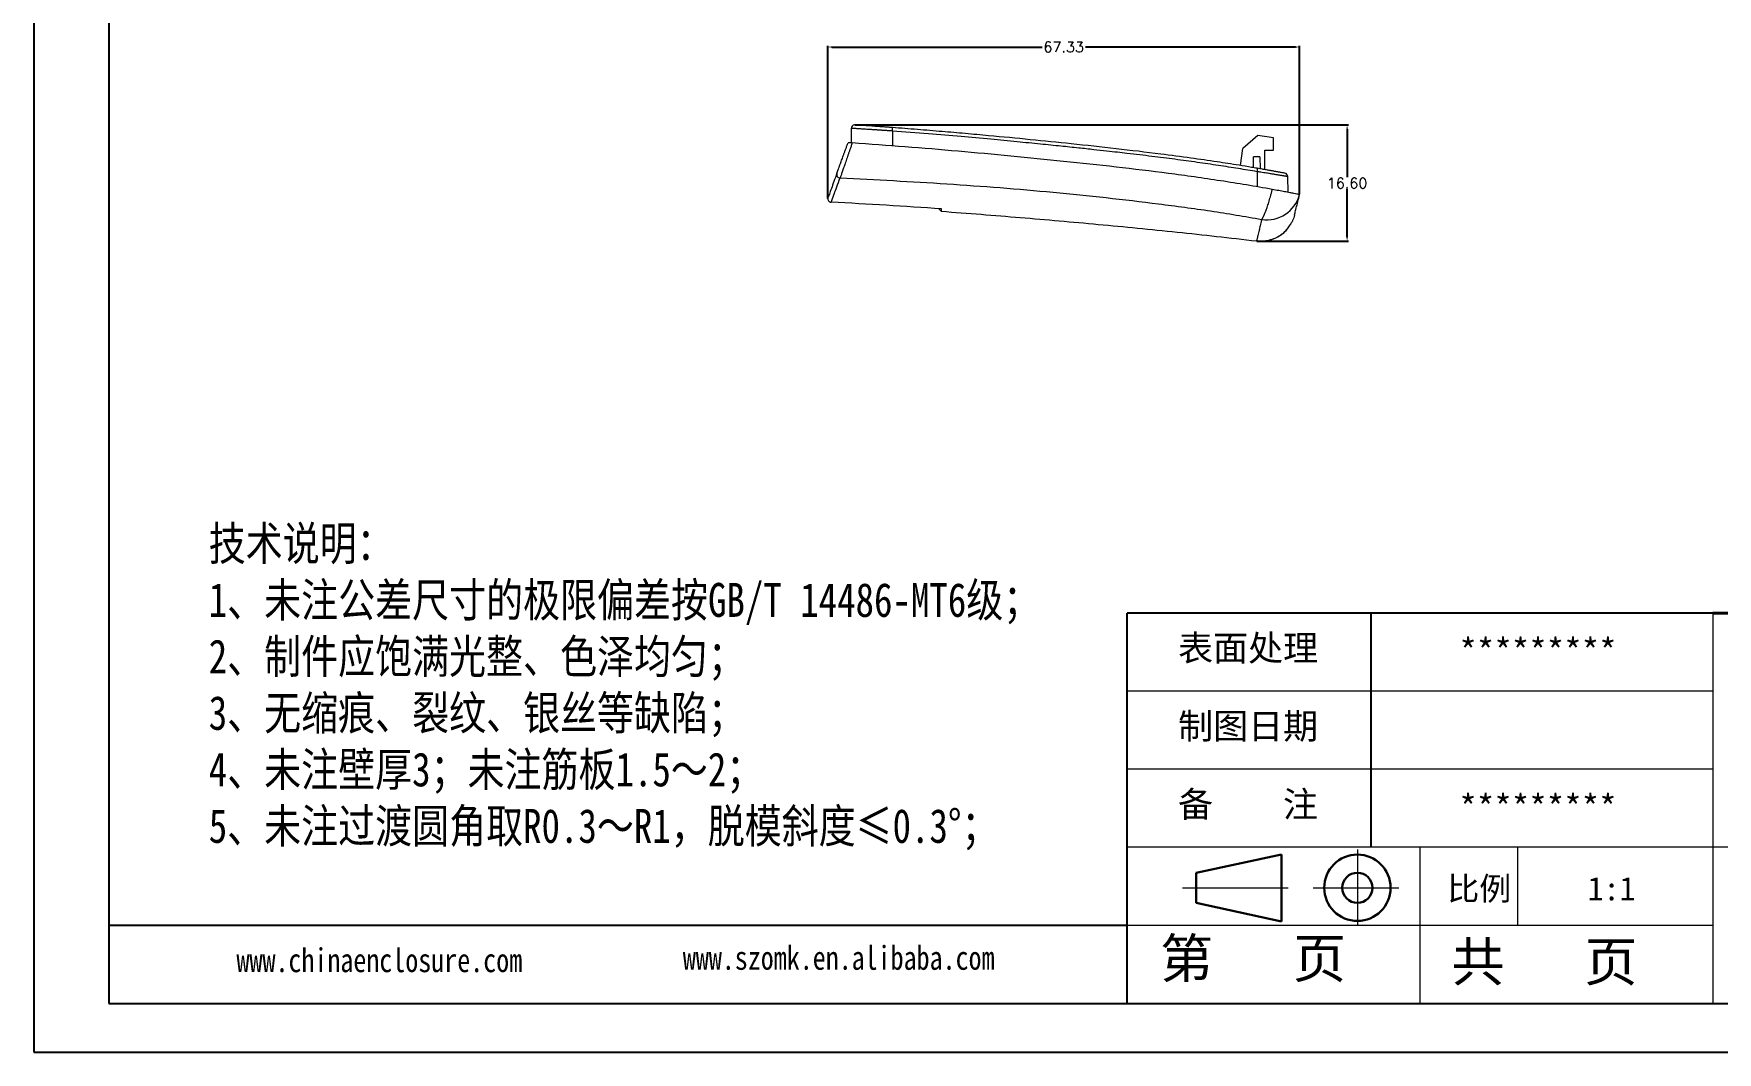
# Model space of a CAD drawing. Header units: inches. Extents: x 1474 to 3696, y 573 to 1061.
# Drawn here: x 3024.9 to 3265.2, y 573 to 718.3 of the extents above; entities that cross this region are included whole.
import ezdxf

# ---------------------------------------------------------------- set-up
doc = ezdxf.new("R2010")
doc.units = ezdxf.units.IN
doc.linetypes.add('CENTER2', pattern=[28.575, 19.05, -3.175, 3.175, -3.175])
doc.layers.add('文字', color=81, linetype='Continuous')
for name, color, linetype, lineweight in [('粗实线', 7, 'Continuous', 30), ('细实线', 3, 'Continuous', 9), ('细点划线', 2, 'CENTER2', 9)]:
    doc.layers.add(name, color=color, linetype=linetype, lineweight=lineweight)
doc.styles.get("Standard").update_dxf_attribs({"font": 'txt', "bigfont": 'gbcbig.shx'})
doc.styles.add('宋体', font='', dxfattribs={"width": 0.8, "height": 3.5})
doc.styles.get('宋体').set_extended_font_data('SimSun')
doc.dimstyles.new('2', dxfattribs={"dimtxt": 1.5, "dimasz": 0.6, "dimexe": 0.18, "dimexo": 0.0625, "dimgap": 0.09, "dimtad": 0, "dimtih": 1, "dimtoh": 1, "dimzin": 0, "dimdsep": 46, "dimtxsty": 'Standard', "dimcen": 0, "dimadec": 0, "dimazin": 2, "dimtfac": 1, "dimtofl": 0, "dimtmove": 0, "dimatfit": 3, "dimfxl": 0, "dimtolj": 1, "dimtzin": 0, "dimarcsym": 0})

# ---------------------------------------------------------------- blocks, each defined once
blk = doc.blocks.new('*D190')
at = {"color": 0, "lineweight": -2, "transparency": 16777216}
for p, q in [((3138.21, 694.8), (3138.21, 716.59)), ((3138.81, 716.41), (3168.79, 716.41)), ((3204.95, 716.41), (3174.97, 716.41)), ((3205.55, 695.42), (3205.55, 716.59))]:
    blk.add_line(p, q, dxfattribs=at)
at = {"color": 0, "transparency": 16777216}
for points in [[(3138.81, 716.51), (3138.81, 716.31), (3138.21, 716.41)], [(3204.95, 716.51), (3204.95, 716.31), (3205.55, 716.41)]]:
    blk.add_solid(points, dxfattribs=at)
at = {"layer": 'Defpoints', "color": 0, "transparency": 16777216}
for p in [(3138.21, 716.41), (3138.21, 694.73), (3205.55, 695.36)]:
    blk.add_point(p, dxfattribs=at)
at = {"color": 0, "transparency": 16777216, "insert": (3171.88, 716.41), "char_height": 1.5, "attachment_point": 5}
blk.add_mtext('\\A1;67.33', dxfattribs=at)
blk = doc.blocks.new('*D191')
at = {"color": 0, "lineweight": -2, "transparency": 16777216}
for p, q in [((3142.08, 705.29), (3212.5, 705.29)), ((3212.32, 704.69), (3212.32, 697.83)), ((3212.32, 689.29), (3212.32, 696.15)), ((3199.44, 688.69), (3212.5, 688.69))]:
    blk.add_line(p, q, dxfattribs=at)
at = {"color": 0, "transparency": 16777216}
for points in [[(3212.22, 704.69), (3212.42, 704.69), (3212.32, 705.29)], [(3212.22, 689.29), (3212.42, 689.29), (3212.32, 688.69)]]:
    blk.add_solid(points, dxfattribs=at)
at = {"layer": 'Defpoints', "color": 0, "transparency": 16777216}
for p in [(3142.01, 705.29), (3212.32, 705.29), (3199.37, 688.69)]:
    blk.add_point(p, dxfattribs=at)
at = {"color": 0, "transparency": 16777216, "insert": (3212.32, 696.99), "char_height": 1.5, "attachment_point": 5}
blk.add_mtext('\\A1;16.60', dxfattribs=at)

msp = doc.modelspace()

# ---------------------------------------------------------------- linework, layer by layer
for p, q in [((3024.897, 865.516), (3024.897, 572.957)), ((3035.603, 858.551), (3035.603, 579.922)), ((3024.897, 708.401), (3024.897, 572.957)), ((3264.517, 635.648), (3180.928, 635.648)), ((3180.928, 579.922), (3180.928, 635.648)), ((3215.757, 602.213), (3215.757, 635.648)), ((3180.928, 591.068), (3035.603, 591.068)), ((3035.603, 579.922), (3431.694, 579.922)), ((3024.897, 572.957), (3438.659, 572.957)), ((3024.897, 572.957), (3216.454, 572.957))]:
    msp.add_line(p, q)
at = {"color": 7, "linetype": 'Continuous', "lineweight": 15}
for p, q in [((3141.573, 704.806), (3141.537, 702.729)), ((3142.107, 705.296), (3142.033, 705.296)), ((3142.202, 705.289), (3142.107, 705.296)), ((3143.437, 705.204), (3143.397, 705.207)), ((3147.279, 704.924), (3147.13, 704.935)), ((3147.444, 704.423), (3147.448, 702.304)), ((3197.099, 699.503), (3197.449, 701.944)), ((3199.569, 703.764), (3197.449, 701.944)), ((3201.799, 703.444), (3199.569, 703.764)), ((3200.599, 701.694), (3201.799, 701.694)), ((3200.599, 698.915), (3200.599, 701.694)), ((3201.799, 701.694), (3201.799, 703.444)), ((3198.966, 699.194), (3198.979, 700.754)), ((3199.879, 700.754), (3198.979, 700.754)), ((3199.879, 700.754), (3199.894, 699.037)), ((3199.497, 698.623), (3199.504, 696.466)), ((3203.535, 698.378), (3203.516, 698.382)), ((3203.897, 695.673), (3203.858, 697.919)), ((3205.543, 695.349), (3205.545, 695.358)), ((3154.429, 692.927), (3154.01, 693.346))]:
    msp.add_line(p, q, dxfattribs=at)
for centre, radius, start, end in [((3142.073, 704.797), 0.5, 96.89481, 179), ((3146.055, 704.647), 1.407, 350.83408, 10.88103), ((3139.981, 698.219), 0.497, 161.73427, 268.38196), ((3198.834, 698.848), 0.7, 341.28279, 21.76545), ((3203.358, 697.91), 0.5, 1, 79.51276), ((3200.839, 696.626), 4.874, 261.62197, 344.80137)]:
    msp.add_arc(centre, radius, start, end, dxfattribs=at)
for points, knots in [([(3147.444, 704.423), (3147.363, 704.428), (3147.203, 704.439), (3146.965, 704.455), (3146.734, 704.471), (3146.509, 704.486), (3146.29, 704.501), (3146.077, 704.515), (3145.87, 704.529), (3145.669, 704.543), (3145.475, 704.555), (3145.288, 704.568), (3145.107, 704.58), (3144.934, 704.591), (3144.768, 704.602), (3144.609, 704.612), (3144.457, 704.622), (3144.311, 704.632), (3144.173, 704.641), (3144.042, 704.649), (3143.917, 704.657), (3143.707, 704.671), (3143.42, 704.689), (3143.076, 704.711), (3142.764, 704.731), (3142.485, 704.749), (3142.242, 704.764), (3142.036, 704.777), (3141.866, 704.788), (3141.735, 704.796), (3141.641, 704.802), (3141.584, 704.805), (3141.577, 704.806), (3141.573, 704.806)], [0, 0, 0, 0, 0.0273307, 0.0538741, 0.0797123, 0.1049181, 0.1295544, 0.1536586, 0.1772266, 0.2002495, 0.2227199, 0.2446317, 0.2659804, 0.2867617, 0.3069722, 0.3266085, 0.3456677, 0.3641474, 0.3820459, 0.3993627, 0.4160992, 0.4322563, 0.4856375, 0.5386789, 0.5913758, 0.6437057, 0.6956762, 0.7473364, 0.7987102, 0.8496641, 0.9000267, 0.9499684, 1, 1, 1, 1]), ([(3142.206, 705.289), (3142.162, 705.292), (3142.073, 705.297), (3142.033, 705.295), (3142.013, 705.293)], [0, 0, 0, 0, 0.4974533, 1, 1, 1, 1]), ([(3147.437, 704.912), (3147.261, 704.926), (3146.91, 704.952), (3146.382, 704.991), (3145.923, 705.025), (3145.534, 705.054), (3145.198, 705.078), (3144.846, 705.104), (3144.481, 705.13), (3144.055, 705.16), (3143.597, 705.193), (3143.221, 705.219), (3142.959, 705.237), (3142.785, 705.249), (3142.63, 705.26), (3142.398, 705.276), (3142.288, 705.284), (3142.205, 705.289)], [0, 0, 0, 0, 0.0741652, 0.1479112, 0.2221032, 0.2699377, 0.3176459, 0.3716427, 0.4316506, 0.491741, 0.5863693, 0.6812496, 0.7266885, 0.771918, 0.8171396, 0.8625554, 1, 1, 1, 1]), ([(3143.606, 705.192), (3143.605, 705.192), (3143.534, 705.197), (3143.467, 705.202), (3143.447, 705.203), (3143.437, 705.204)], [0, 0, 0, 0, 0.0116497, 0.5058229, 1, 1, 1, 1]), ([(3199.484, 699.107), (3199.215, 699.153), (3198.361, 699.298), (3196.967, 699.526), (3195.33, 699.786), (3193.038, 700.136), (3189.847, 700.596), (3185.043, 701.233), (3179.354, 701.91), (3173.149, 702.58), (3167.09, 703.199), (3162.037, 703.682), (3157.848, 704.061), (3154.455, 704.354), (3150.995, 704.639), (3148.623, 704.821), (3147.437, 704.912)], [0, 0, 0, 0, 0.0157142, 0.0500266, 0.0814258, 0.1111735, 0.183431, 0.2667932, 0.3894824, 0.5121388, 0.6245285, 0.7380655, 0.8021486, 0.8645274, 0.9322645, 1, 1, 1, 1]), ([(3199.497, 698.623), (3199.058, 698.697), (3198.165, 698.848), (3196.802, 699.069), (3195.394, 699.292), (3193.941, 699.515), (3192.446, 699.736), (3190.914, 699.956), (3189.347, 700.174), (3187.747, 700.389), (3186.116, 700.601), (3184.443, 700.811), (3182.704, 701.023), (3181.074, 701.215), (3179.497, 701.396), (3177.918, 701.574), (3176.066, 701.777), (3173.894, 702.01), (3171.36, 702.275), (3168.434, 702.572), (3165.095, 702.902), (3161.322, 703.259), (3157.102, 703.639), (3152.427, 704.037), (3149.155, 704.29), (3147.444, 704.423)], [0, 0, 0, 0, 0.025704, 0.0522324, 0.0796125, 0.1078279, 0.136814, 0.1665, 0.1968187, 0.2277102, 0.259161, 0.2912636, 0.3245341, 0.3596479, 0.3854494, 0.4155602, 0.4507848, 0.4922192, 0.5407277, 0.5966989, 0.6605181, 0.7325716, 0.8131582, 0.9022738, 1, 1, 1, 1]), ([(3139.51, 698.374), (3139.517, 698.395), (3139.533, 698.438), (3139.559, 698.511), (3139.588, 698.59), (3139.62, 698.677), (3139.654, 698.771), (3139.691, 698.872), (3139.759, 699.058), (3139.867, 699.355), (3140.038, 699.827), (3140.243, 700.389), (3140.449, 700.954), (3140.632, 701.457), (3140.785, 701.878), (3140.943, 702.311), (3141.051, 702.609), (3141.105, 702.758)], [0, 0, 0, 0, 0.0341895, 0.0682585, 0.102253, 0.1362189, 0.1702026, 0.20425, 0.2384071, 0.3458841, 0.4536926, 0.5795503, 0.7056057, 0.7793939, 0.852798, 0.9262046, 1, 1, 1, 1]), ([(3141.699, 702.718), (3141.67, 702.633), (3141.613, 702.467), (3141.529, 702.223), (3141.449, 701.989), (3141.372, 701.764), (3141.298, 701.549), (3141.227, 701.344), (3141.16, 701.15), (3141.097, 700.966), (3140.962, 700.575), (3140.769, 700.013), (3140.569, 699.438), (3140.425, 699.024), (3140.323, 698.729), (3140.231, 698.464), (3140.149, 698.23), (3140.077, 698.028), (3140.016, 697.856), (3139.983, 697.767), (3139.967, 697.722)], [0, 0, 0, 0, 0.0366332, 0.0723188, 0.1070085, 0.1406578, 0.1732264, 0.2046772, 0.2349774, 0.2640976, 0.292012, 0.4234083, 0.5475515, 0.6142461, 0.6804642, 0.7460725, 0.8109439, 0.8749592, 0.9380101, 1, 1, 1, 1]), ([(3141.699, 702.718), (3141.547, 702.728), (3141.395, 702.738), (3141.174, 702.753), (3141.105, 702.758), (3141.105, 702.758)], [0, 0, 0, 0, 0.5, 0.5, 1, 1, 1, 1]), ([(3201.649, 696.088), (3199.199, 696.529), (3196.736, 696.939), (3191.79, 697.697), (3189.308, 698.047), (3184.336, 698.697), (3181.846, 698.997), (3176.858, 699.566), (3174.361, 699.834), (3169.361, 700.355), (3166.856, 700.606), (3161.84, 701.089), (3159.329, 701.32), (3154.3, 701.759), (3151.783, 701.968), (3146.744, 702.361), (3144.223, 702.546), (3141.699, 702.718)], [0, 0, 0, 0, 0.125, 0.125, 0.25, 0.25, 0.375, 0.375, 0.5, 0.5, 0.625, 0.625, 0.75, 0.75, 0.875, 0.875, 1, 1, 1, 1]), ([(3139.51, 698.374), (3139.368, 697.986), (3139.229, 697.603), (3138.966, 696.881), (3138.843, 696.542), (3138.621, 695.933), (3138.523, 695.663), (3138.357, 695.207), (3138.289, 695.021), (3138.239, 694.882)], [0, 0, 0, 0, 0.25, 0.25, 0.5, 0.5, 0.75, 0.75, 1, 1, 1, 1]), ([(3138.703, 694.268), (3138.714, 694.298), (3138.735, 694.356), (3138.77, 694.453), (3138.806, 694.555), (3138.844, 694.659), (3138.883, 694.767), (3138.923, 694.876), (3138.962, 694.985), (3139.002, 695.094), (3139.041, 695.201), (3139.079, 695.307), (3139.117, 695.41), (3139.244, 695.758), (3139.511, 696.485), (3139.806, 697.285), (3139.967, 697.722)], [0, 0, 0, 0, 0.0486717, 0.0955509, 0.1406379, 0.1839325, 0.2254344, 0.2651429, 0.3030582, 0.3391808, 0.3735116, 0.4060508, 0.4367989, 0.4657562, 0.7079978, 1, 1, 1, 1]), ([(3139.967, 697.722), (3142.506, 697.615), (3145.051, 697.487), (3150.14, 697.206), (3152.682, 697.053), (3157.757, 696.721), (3160.289, 696.542), (3165.345, 696.145), (3167.869, 695.929), (3172.908, 695.456), (3175.421, 695.2), (3180.432, 694.647), (3182.93, 694.351), (3186.664, 693.878), (3187.906, 693.715), (3190.381, 693.378), (3191.613, 693.203), (3195.293, 692.653), (3197.722, 692.251), (3200.129, 691.804)], [0, 0, 0, 0, 0.125, 0.125, 0.25, 0.25, 0.375, 0.375, 0.5, 0.5, 0.625, 0.625, 0.75, 0.75, 0.8125, 0.8125, 0.875, 0.875, 1, 1, 1, 1]), ([(3203.444, 698.403), (3203.444, 698.403), (3203.442, 698.403), (3203.425, 698.406), (3203.393, 698.412), (3203.323, 698.425), (3203.178, 698.452), (3202.953, 698.493), (3202.734, 698.533), (3202.552, 698.567), (3202.352, 698.603), (3202.154, 698.639), (3201.963, 698.673), (3201.784, 698.705), (3201.597, 698.739), (3201.396, 698.774), (3201.183, 698.812), (3200.956, 698.852), (3200.722, 698.893), (3200.481, 698.935), (3200.076, 699.006), (3199.737, 699.064), (3199.484, 699.107)], [0, 0, 0, 0, 0.01251713, 0.05025221, 0.08795318, 0.12572333, 0.22788615, 0.32994231, 0.38010702, 0.43008881, 0.4801201, 0.53043269, 0.56748863, 0.60449378, 0.64153724, 0.67871153, 0.71914082, 0.75946607, 0.7998022, 0.84026709, 0.88097566, 1, 1, 1, 1]), ([(3203.858, 697.919), (3203.857, 697.919), (3203.855, 697.92), (3203.838, 697.922), (3203.811, 697.927), (3203.772, 697.933), (3203.721, 697.942), (3203.658, 697.952), (3203.582, 697.965), (3203.493, 697.98), (3203.39, 697.997), (3203.274, 698.016), (3203.144, 698.038), (3203.001, 698.062), (3202.843, 698.088), (3202.672, 698.116), (3202.486, 698.147), (3202.286, 698.179), (3202.073, 698.214), (3201.846, 698.251), (3201.621, 698.287), (3201.385, 698.325), (3201.125, 698.367), (3200.807, 698.417), (3200.429, 698.477), (3199.988, 698.547), (3199.667, 698.597), (3199.497, 698.623)], [0, 0, 0, 0, 0.0319084, 0.0641188, 0.0967262, 0.1298341, 0.1635147, 0.1977451, 0.232485, 0.2676932, 0.3033572, 0.3394925, 0.3761154, 0.4132389, 0.4508649, 0.4889929, 0.5276228, 0.5667546, 0.6063869, 0.646517, 0.6871527, 0.7209031, 0.7620291, 0.8105421, 0.8663457, 0.9293201, 1, 1, 1, 1]), ([(3138.226, 694.839), (3138.196, 694.719), (3138.219, 694.592), (3138.339, 694.426), (3138.394, 694.375), (3138.532, 694.298), (3138.616, 694.273), (3138.703, 694.268)], [0, 0, 0, 0, 0.5, 0.5, 0.75, 0.75, 1, 1, 1, 1]), ([(3200.129, 691.804), (3200.146, 691.828), (3200.18, 691.876), (3200.232, 691.959), (3200.285, 692.049), (3200.338, 692.146), (3200.391, 692.249), (3200.444, 692.359), (3200.497, 692.473), (3200.549, 692.592), (3200.601, 692.714), (3200.652, 692.84), (3200.703, 692.968), (3200.752, 693.099), (3200.801, 693.23), (3200.871, 693.426), (3200.965, 693.697), (3201.082, 694.055), (3201.198, 694.434), (3201.314, 694.829), (3201.428, 695.238), (3201.54, 695.657), (3201.613, 695.945), (3201.649, 696.088)], [0, 0, 0, 0, 0.039545, 0.0786004, 0.1171214, 0.1550653, 0.1923915, 0.2290622, 0.2650418, 0.3002975, 0.334799, 0.3685186, 0.4014313, 0.4335147, 0.4647487, 0.4951158, 0.5683036, 0.6414212, 0.7142936, 0.7867493, 0.8586225, 0.9297553, 1, 1, 1, 1]), ([(3205.545, 695.358), (3205.545, 695.358), (3205.542, 695.358), (3205.503, 695.366), (3205.465, 695.373), (3205.342, 695.397), (3205.256, 695.414), (3205.028, 695.458), (3204.884, 695.486), (3204.546, 695.55), (3204.353, 695.587), (3204.023, 695.65), (3203.906, 695.672), (3203.663, 695.717), (3203.538, 695.741), (3203.147, 695.814), (3202.867, 695.866), (3202.273, 695.975), (3201.966, 696.031), (3201.649, 696.088)], [0, 0, 0, 0, 0.125, 0.125, 0.25, 0.25, 0.375, 0.375, 0.5, 0.5, 0.625, 0.625, 0.6875, 0.6875, 0.75, 0.75, 0.875, 0.875, 1, 1, 1, 1]), ([(3204.819, 692.444), (3204.819, 692.444), (3204.824, 692.465), (3204.848, 692.561), (3204.867, 692.637), (3204.916, 692.833), (3204.945, 692.948), (3205.004, 693.186), (3205.035, 693.311), (3205.136, 693.716), (3205.212, 694.021), (3205.372, 694.663), (3205.456, 695.001), (3205.543, 695.349)], [0, 0, 0, 0, 0.125, 0.125, 0.25, 0.25, 0.375, 0.375, 0.5, 0.5, 0.75, 0.75, 1, 1, 1, 1]), ([(3154.429, 692.927), (3154.429, 692.927), (3154.428, 692.966), (3154.427, 693.099), (3154.429, 693.192), (3154.43, 693.318)], [0, 0, 0, 0, 0.5, 0.5, 1, 1, 1, 1]), ([(3199.373, 688.689), (3195.588, 689.142), (3191.82, 689.562), (3184.296, 690.349), (3180.543, 690.716), (3173.095, 691.408), (3169.4, 691.731), (3163.825, 692.194), (3161.96, 692.346), (3158.207, 692.643), (3156.32, 692.788), (3154.429, 692.927)], [0, 0, 0, 0, 0.25, 0.25, 0.5, 0.5, 0.75, 0.75, 0.875, 0.875, 1, 1, 1, 1]), ([(3204.819, 692.444), (3204.748, 692.167), (3204.672, 691.869), (3204.524, 691.603), (3204.514, 691.585)], [0, 0, 0, 0, 0.9311964, 1, 1, 1, 1]), ([(3199.335, 688.781), (3199.648, 688.756), (3200.274, 688.706), (3201.198, 688.847), (3202.056, 689.132), (3202.809, 689.546), (3203.437, 690.044), (3203.932, 690.589), (3204.29, 691.111), (3204.446, 691.441), (3204.513, 691.585)], [0, 0, 0, 0, 0.1390958, 0.2783718, 0.4154829, 0.5483978, 0.6756983, 0.7967453, 0.9117093, 1, 1, 1, 1]), ([(3203.737, 690.399), (3203.669, 690.312), (3203.407, 689.978), (3202.818, 689.518), (3202.004, 689.053), (3201.125, 688.763), (3200.238, 688.628), (3199.657, 688.669), (3199.373, 688.689)], [0, 0, 0, 0, 0.06775809, 0.26044687, 0.45317794, 0.64259666, 0.82568101, 1, 1, 1, 1]), ([(3199.398, 688.773), (3199.397, 688.769), (3199.393, 688.757), (3199.389, 688.741), (3199.381, 688.716), (3199.375, 688.694), (3199.373, 688.69), (3199.373, 688.689)], [0, 0, 0, 0, 0.0693588, 0.1950252, 0.333818, 0.6910211, 1, 1, 1, 1])]:
    msp.add_open_spline(points, degree=3, knots=knots, dxfattribs=at)
for points in [[(3138.213, 694.811), (3138.216, 694.82), (3138.22, 694.83), (3138.223, 694.839)], [(3138.239, 694.882), (3138.234, 694.868), (3138.229, 694.854), (3138.226, 694.839)], [(3154.43, 693.318), (3149.19, 693.679), (3143.948, 694.005), (3138.703, 694.268)]]:
    msp.add_open_spline(points, degree=3, dxfattribs=at)
at = {"color": 8, "linetype": 'Continuous', "lineweight": 15}
for points, knots in [([(3200.129, 691.804), (3200.091, 691.642), (3200.021, 691.338), (3199.925, 690.928), (3199.846, 690.587), (3199.781, 690.311), (3199.71, 690.014), (3199.635, 689.699), (3199.554, 689.373), (3199.492, 689.132), (3199.454, 688.985), (3199.438, 688.923), (3199.431, 688.895), (3199.427, 688.881), (3199.425, 688.875), (3199.425, 688.872), (3199.424, 688.87), (3199.424, 688.869), (3199.424, 688.869), (3199.424, 688.869), (3199.424, 688.869), (3199.424, 688.869), (3199.424, 688.868), (3199.424, 688.868), (3199.424, 688.868), (3199.424, 688.868), (3199.424, 688.868), (3199.424, 688.865), (3199.42, 688.86), (3199.417, 688.839), (3199.41, 688.819), (3199.405, 688.798), (3199.401, 688.783), (3199.398, 688.775), (3199.398, 688.773)], [0, 0, 0, 0, 0.1257763, 0.23625289, 0.33091909, 0.40969591, 0.4753389, 0.59724387, 0.71055291, 0.8253326, 0.87973492, 0.90629665, 0.91935791, 0.92582318, 0.92903817, 0.93064113, 0.93144144, 0.9318413, 0.93204116, 0.93214106, 0.93219102, 0.93221598, 0.93222848, 0.93223474, 0.93223787, 0.93223943, 0.93224021, 0.93224099, 0.93565219, 0.94688011, 0.96548268, 0.97842556, 0.99346104, 1, 1, 1, 1]), ([(3199.399, 688.776), (3199.395, 688.763), (3199.384, 688.724), (3199.375, 688.696), (3199.374, 688.691), (3199.373, 688.689)], [0, 0, 0, 0, 0.2200788, 0.6265356, 1, 1, 1, 1])]:
    msp.add_open_spline(points, degree=3, knots=knots, dxfattribs=at)
at = {"layer": '粗实线', "color": 7, "lineweight": 40}
msp.add_line((3431.694, 635.648), (3264.517, 635.648), dxfattribs=at)
at = {"layer": '粗实线', "color": 7}
for p, q in [((3202.955, 601.17), (3190.778, 598.589)), ((3202.955, 601.17), (3202.955, 591.626)), ((3190.778, 598.589), (3190.778, 594.282)), ((3190.778, 594.282), (3202.955, 591.626))]:
    msp.add_line(p, q, dxfattribs=at)
for radius in [4.734, 2.153]:
    msp.add_circle((3213.794, 596.435), radius, dxfattribs=at)
at = {"layer": '细实线', "color": 7}
for p, q in [((3264.517, 635.648), (3264.517, 579.922)), ((3264.517, 624.503), (3180.928, 624.503)), ((3264.517, 613.358), (3180.928, 613.358)), ((3431.694, 602.213), (3180.928, 602.213)), ((3222.723, 602.213), (3222.723, 579.922)), ((3236.654, 602.213), (3236.654, 591.068)), ((3264.517, 591.068), (3180.928, 591.068))]:
    msp.add_line(p, q, dxfattribs=at)
at = {"layer": '细点划线', "color": 7}
for p, q in [((3213.794, 601.885), (3213.794, 591.068)), ((3188.836, 596.435), (3203.888, 596.435)), ((3207.462, 596.435), (3219.698, 596.435))]:
    msp.add_line(p, q, dxfattribs=at)

# ---------------------------------------------------------------- texts
at = {"char_height": 3.66526, "width": 2083.15332, "attachment_point": 1}
for s, insert in [('{\\fSimHei|b0|i0|c134|p49;表面处理}', (3188.197, 632.485)), ('{\\fSimHei|b0|i0|c134|p49;*********}', (3228.341, 632.014)), ('{\\fSimHei|b0|i0|c134|p49;制图日期}', (3188.197, 621.34)), ('{\\fSimHei|b0|i0|c134|p49;备    注}', (3188.197, 610.195)), ('{\\fSimHei|b0|i0|c134|p49;*********}', (3228.341, 609.724))]:
    msp.add_mtext(s, dxfattribs=dict(at, insert=insert))
at = {"layer": '文字', "color": 0, "attachment_point": 1, "style": '宋体'}
for s, insert, char_height, width in [('{\\H1.111x;技术说明：\\P1、未注公差尺寸的极限偏差按GB/T 14486-MT6级；\\P2、制件应饱满光整、色泽均匀；\\P3、无缩痕、裂纹、银丝等缺陷；\\P4、未注壁厚3；未注筋板1.5～2；\\P5、未注过渡圆角取R0.3～R1，脱模斜度≤0.3%%D；}', (3049.878, 647.999), 4.35356, 158.57145), ('www.chinaenclosure.com', (3053.837, 587.806), 3.40546, 59.83058), ('www.szomk.en.alibaba.com', (3117.533, 588.143), 3.40546, 59.83058)]:
    msp.add_mtext(s, dxfattribs=dict(at, insert=insert, char_height=char_height, width=width))
at = {"layer": '细实线', "color": 7, "attachment_point": 1}
for s, insert, char_height, width in [('{\\fSimSun|b0|i0|c134|p54;比例}', (3226.623, 597.992), 3.34354, 14.67709), ('{\\fSimSun|b0|i0|c134|p54;1:1}', (3246.65, 597.992), 3.34354, 14.67709), ('{\\fSimSun|b0|i0|c134|p54;第   页}', (3185.618, 589.152), 5.57256, 41.79422), ('{\\fSimSun|b0|i0|c134|p54; 共   页}', (3223.405, 588.678), 5.57256, 41.79422)]:
    msp.add_mtext(s, dxfattribs=dict(at, insert=insert, char_height=char_height, width=width))

# ---------------------------------------------------------------- dimensions: what is measured, and where the dimension line sits
dim = msp.add_linear_dim(base=(3138.213, 716.414), p1=(3205.545, 695.358), p2=(3138.213, 694.733), dimstyle='2')
dim.commit()
dim.dimension.update_dxf_attribs({"geometry": '*D190', "text_midpoint": (3171.879, 716.414)})
dim = msp.add_linear_dim(base=(3212.32, 705.293), p1=(3199.373, 688.689), p2=(3142.013, 705.293), angle=90, dimstyle='2')
dim.commit()
dim.dimension.update_dxf_attribs({"geometry": '*D191', "text_midpoint": (3212.32, 696.991)})

doc.saveas('drawing.dxf')
